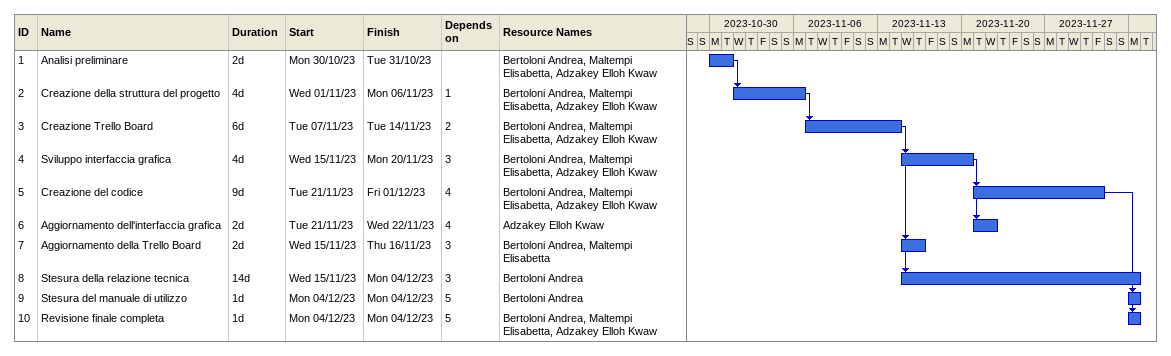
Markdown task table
| ID | Task | Duration | Start | Finish | Predecessors | Resources |
|---|---|---|---|---|---|---|
| 1 | Analisi preliminare | 2d | 2023-10-30 | 2023-10-31 |  | Bertoloni Andrea, Maltempi Elisabetta, Adzakey Elloh Kwaw |
| 2 | Creazione della struttura del progetto | 4d | 2023-11-01 | 2023-11-06 | 1 | Bertoloni Andrea, Maltempi Elisabetta, Adzakey Elloh Kwaw |
| 3 | Creazione Trello Board | 6d | 2023-11-07 | 2023-11-14 | 2 | Bertoloni Andrea, Maltempi Elisabetta, Adzakey Elloh Kwaw |
| 4 | Sviluppo interfaccia grafica | 4d | 2023-11-15 | 2023-11-20 | 3 | Bertoloni Andrea, Maltempi Elisabetta, Adzakey Elloh Kwaw |
| 5 | Creazione del codice | 9d | 2023-11-21 | 2023-12-01 | 4 | Bertoloni Andrea, Maltempi Elisabetta, Adzakey Elloh Kwaw |
| 6 | Aggiornamento dell'interfaccia grafica | 2d | 2023-11-21 | 2023-11-22 | 4 | Adzakey Elloh Kwaw |
| 7 | Aggiornamento della Trello Board | 2d | 2023-11-15 | 2023-11-16 | 3 | Bertoloni Andrea, Maltempi Elisabetta |
| 8 | Stesura della relazione tecnica | 14d | 2023-11-15 | 2023-12-04 | 3 | Bertoloni Andrea |
| 9 | Stesura del manuale di utilizzo | 1d | 2023-12-04 | 2023-12-04 | 5 | Bertoloni Andrea |
| 10 | Revisione finale completa | 1d | 2023-12-04 | 2023-12-04 | 5 | Bertoloni Andrea, Maltempi Elisabetta, Adzakey Elloh Kwaw |
